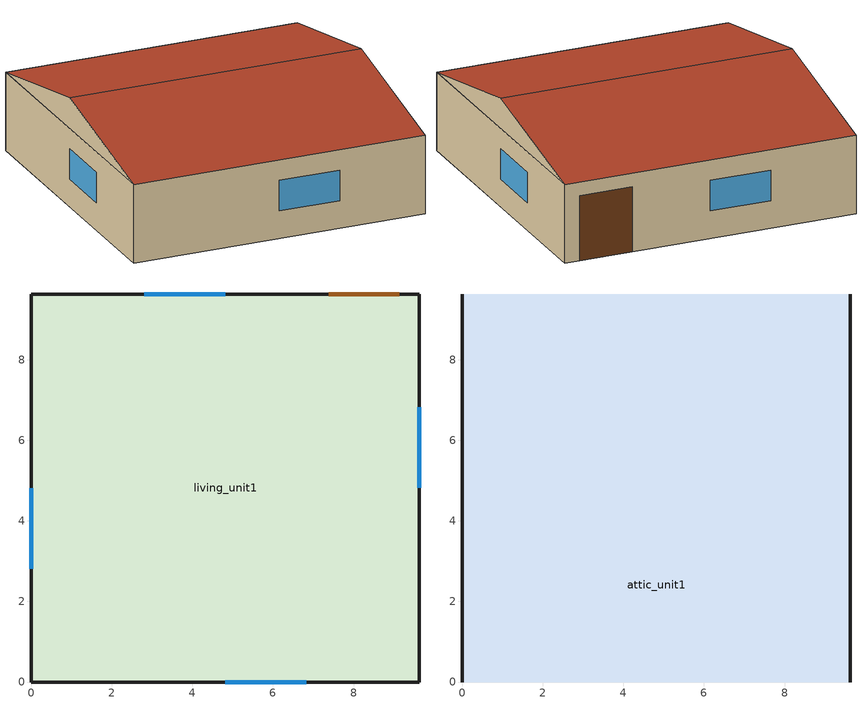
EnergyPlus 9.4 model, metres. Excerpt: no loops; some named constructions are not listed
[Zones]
living_unit1
 floor ground (Interior Floor): 0,0 0,9.63 9.63,9.63 9.63,0 z0.12
 wall outside (Exterior Wall): 0,0 9.63,0 9.63,9.63 0,9.63 0,0 z0.12:2.7
 window (Exterior Window): 4.82,0 6.82,0 / 4.81,9.63 2.81,9.63 / 9.63,4.82 9.63,6.82 / 0,4.81 0,2.81 z1.04:2.04
 door (Exterior Door): 9.13,9.63 7.39,9.63 z0.12:2.26
 ceiling to attic_unit1 (Interior Ceiling): 0,0 9.63,0 9.63,9.63 0,9.63 z2.7
attic_unit1
 wall outside (Gable_end): 9.63,0,2.7 9.63,9.63,2.7 9.63,4.82,3.7; 0,9.63,2.7 0,0,2.7 0,4.82,3.7
 roof outside (Exterior Roof): 0,0,2.7 9.63,0,2.7 9.63,4.82,3.7 0,4.82,3.7; 9.63,9.63,2.7 0,9.63,2.7 0,4.82,3.7 9.63,4.82,3.7
[Schedule:Day:List]
Week0Day6CooktopSch; Week4Day4CooktopSch: No, 15, 0, 0, 0, 0, 0, 0, 0, 0, 0, 0, 0, 0, 0, 0, 0, 0, 0, 0, 0, 0, 0, 0, 0, 0, 0, 0, 0, 0, 0, 0, 0, 0, 0, 0, 0, 0, 0, 0, 0, 0, 0, 0, 0, 0, 0, 0, 0, 0, 0, 0, 0, 0, 0, 0, 0, 0, 0, 0, 0, 0, 0, 0, 0, 0, 0, 0, 0, 0, 0, 1, 1, 0, 0, 0, 0, 0, 0, 0, 0, 0, 0, 0, 0, 0, 0, 0, 0, 0, 0, 0, 0, 0, 0, 0, 0, 0
Week1Day0CooktopSch: No, 15, 0, 0, 0, 0, 0, 0, 0, 0, 0, 0, 0, 0, 0, 0, 0, 0, 0, 0, 0, 0, 0, 0, 0, 0, 0, 0, 0, 0, 0, 0, 0, 0, 0, 0, 0, 0, 0, 0, 0, 0, 0, 0, 0, 0, 0, 0, 0, 0, 0, 1, 0, 0, 1, 0, 0, 0, 1, 0, 0, 0, 0, 0, 0, 0, 0, 0, 0, 0, 0, 0, 0, 0, 0, 1, 1, 0, 0, 0, 0, 0, 1, 1, 0, 0, 0, 0, 0, 0, 0, 0, 0, 0, 0, 0, 0, 0
Week1Day1CooktopSch: No, 15, 0, 0, 0, 0, 0, 0, 0, 0, 0, 0, 0, 0, 0, 0, 0, 0, 0, 0, 0, 0, 0, 0, 0, 0, 1, 0, 0, 1, 0, 0, 0, 0, 0, 0, 0, 0, 0, 0, 0, 0, 0, 0, 0, 0, 1, 0, 0, 0, 0, 0, 0, 0, 0, 0, 0, 0, 0, 0, 0, 0, 0, 0, 0, 1, 0, 0, 0, 0, 0, 0, 0, 0, 0, 0, 0, 0, 0, 0, 0, 0, 0, 1, 1, 0, 0, 0, 0, 0, 0, 0, 0, 0, 0, 0, 0, 0
Week1Day2CooktopSch: No, 15, 0, 0, 0, 0, 0, 0, 0, 0, 0, 0, 1, 1, 0, 0, 0, 0, 0, 0, 0, 0, 0, 1, 0, 0, 0, 0, 0, 0, 0, 0, 0, 0, 0, 0, 0, 0, 0, 0, 0, 0, 0, 0, 0, 0, 0, 0, 0, 0, 0, 0, 0, 0, 0, 0, 0, 0, 0, 0, 0, 0, 0, 0, 0, 0, 0, 1, 0, 0, 0, 0, 0, 0, 1, 1, 0, 0, 0, 0, 0, 1, 1, 0, 0, 0, 0, 0, 0, 0, 0, 0, 0, 0, 0, 0, 0, 0
Week1Day3CooktopSch: No, 15, 0, 0, 0, 0, 0, 0, 0, 0, 0, 0, 0, 0, 0, 0, 0, 0, 0, 0, 0, 0, 0, 0, 1, 0, 0, 0, 0, 0, 0, 0, 0, 0, 0, 0, 1, 0, 1, 0, 0, 0, 0, 0, 0, 0, 0, 0, 0, 0, 0, 0, 0, 0, 0, 0, 0, 0, 0, 0, 0, 0, 0, 0, 0, 0, 0, 1, 0, 0, 0, 0, 0, 0, 0, 0, 0, 0, 0, 0, 0, 0, 0, 0, 0, 0, 0, 0, 0, 0, 0, 0, 0, 0, 0, 0, 0, 0
Week1Day4CooktopSch: No, 15, 0, 0, 0, 0, 0, 0, 0, 0, 0, 0, 0, 0, 0, 0, 0, 0, 0, 0, 0, 0, 0, 0, 0, 1, 0, 0, 0, 0, 0, 0, 0, 0, 0, 0, 0, 0, 0, 0, 0, 0, 0, 0, 0, 0, 0, 0, 0, 0, 0, 1, 1, 0, 0, 0, 0, 0, 0, 0, 0, 0, 0, 0, 0, 0, 0, 0, 0, 0, 1, 1, 0, 0, 1, 1, 0, 0, 0, 0, 0, 0, 0, 0, 0, 0, 0, 0, 0, 0, 0, 0, 0, 0, 0, 0, 0, 0
Week1Day5CooktopSch: No, 15, 0, 0, 0, 0, 0, 0, 0, 0, 0, 0, 0, 0, 0, 0, 0, 0, 0, 0, 0, 0, 0, 0, 0, 0, 0, 0, 0, 0, 0, 0, 0, 0, 0, 0, 1, 0, 0, 0, 0, 0, 0, 0, 0, 0, 0, 0, 1, 0, 0, 0, 0, 0, 0, 0, 0, 0, 1, 0, 0, 0, 0, 0, 0, 0, 0, 0, 0, 0, 0, 0, 0, 0, 0, 0, 0, 0, 0, 0, 0, 0, 0, 0, 0, 0, 0, 0, 0, 0, 0, 0, 0, 0, 0, 0, 0, 0
Week1Day6CooktopSch: No, 15, 0, 0, 0, 0, 0, 0, 0, 0, 0, 0, 0, 0, 0, 0, 0, 0, 0, 0, 0, 0, 0, 0, 0, 0, 0, 0, 0, 1, 0, 0, 0, 0, 0, 0, 0, 0, 0, 0, 0, 0, 0, 0, 0, 0, 0, 0, 0, 0, 0, 0, 0, 0, 0, 0, 0, 0, 0, 0, 0, 0, 0, 0, 0, 0, 0, 0, 0, 0, 1, 1, 0, 0, 1, 1, 0, 0, 0, 0, 0, 0, 0, 0, 0, 0, 0, 0, 0, 0, 0, 0, 0, 0, 0, 0, 0, 0
Week2Day1CooktopSch: No, 15, 0, 0, 0, 0, 0, 0, 0, 0, 0, 0, 0, 0, 0, 0, 0, 0, 0, 0, 0, 0, 0, 0, 0, 0, 0, 0, 0, 0, 0, 0, 0, 0, 0, 0, 0, 0, 0, 0, 0, 0, 0, 1, 0, 0, 0, 0, 0, 0, 0, 0, 0, 0, 0, 0, 0, 0, 0, 0, 0, 0, 0, 0, 0, 0, 0, 0, 0, 0, 1, 1, 0, 0, 0, 0, 0, 0, 0, 0, 0, 0, 0, 0, 0, 0, 0, 0, 0, 0, 0, 0, 0, 0, 0, 0, 0, 0
Week2Day2CooktopSch; Week10Day5CooktopSch: No, 15, 0, 0, 0, 0, 0, 0, 0, 0, 0, 0, 0, 0, 0, 0, 0, 0, 0, 0, 0, 0, 0, 0, 0, 0, 0, 0, 0, 0, 0, 0, 0, 0, 0, 0, 0, 0, 0, 0, 0, 0, 0, 0, 0, 0, 0, 0, 0, 0, 1, 0, 0, 0, 0, 0, 0, 0, 0, 0, 0, 0, 0, 0, 0, 0, 0, 0, 0, 0, 0, 0, 0, 0, 0, 0, 0, 0, 0, 0, 0, 0, 0, 0, 0, 0, 0, 0, 0, 0, 0, 0, 0, 0, 0, 0, 0, 0
Week2Day3CooktopSch; Week3Day5CooktopSch; Week7Day0CooktopSch: No, 15, 0, 0, 0, 0, 0, 0, 0, 0, 0, 0, 0, 0, 0, 0, 0, 0, 0, 0, 0, 0, 0, 0, 0, 0, 1, 0, 0, 0, 0, 0, 0, 0, 0, 0, 0, 0, 0, 0, 0, 0, 0, 0, 0, 0, 0, 0, 0, 0, 0, 0, 0, 0, 0, 0, 0, 0, 0, 0, 0, 0, 0, 0, 0, 0, 0, 0, 0, 0, 0, 0, 0, 0, 0, 0, 0, 0, 0, 0, 0, 0, 0, 0, 0, 0, 0, 0, 0, 0, 0, 0, 0, 0, 0, 0, 0, 0
Week2Day4CooktopSch: No, 15, 0, 0, 0, 0, 0, 0, 0, 0, 0, 0, 0, 0, 0, 0, 0, 0, 0, 0, 0, 0, 0, 0, 0, 0, 0, 0, 0, 0, 0, 0, 0, 1, 0, 0, 0, 0, 0, 0, 0, 0, 0, 0, 0, 0, 0, 0, 0, 0, 0, 0, 0, 0, 0, 0, 0, 0, 0, 0, 0, 0, 0, 0, 0, 0, 0, 0, 0, 0, 0, 0, 0, 0, 0, 1, 1, 0, 0, 0, 0, 0, 0, 0, 0, 0, 0, 0, 0, 0, 0, 0, 0, 0, 0, 0, 0, 0
Week2Day5CooktopSch: No, 15, 0, 0, 0, 0, 0, 0, 0, 0, 0, 0, 0, 0, 0, 0, 0, 0, 0, 0, 1, 0, 0, 0, 0, 0, 0, 0, 0, 0, 0, 0, 0, 0, 0, 0, 0, 0, 0, 0, 0, 0, 0, 0, 0, 0, 0, 0, 0, 0, 0, 0, 0, 0, 0, 0, 0, 0, 0, 0, 0, 0, 0, 0, 0, 0, 0, 0, 0, 0, 0, 0, 0, 0, 0, 0, 0, 0, 0, 0, 0, 0, 0, 0, 0, 0, 0, 0, 0, 0, 0, 0, 0, 0, 0, 0, 0, 0
Week3Day1CooktopSch; Week18Day1CooktopSch: No, 15, 0, 0, 0, 0, 0, 0, 0, 0, 0, 0, 0, 0, 0, 0, 0, 0, 0, 0, 0, 0, 0, 0, 0, 0, 0, 0, 0, 0, 0, 0, 0, 0, 0, 0, 0, 0, 0, 0, 0, 0, 0, 0, 0, 0, 0, 0, 0, 0, 0, 0, 0, 0, 0, 0, 0, 0, 0, 0, 0, 0, 0, 0, 1, 0, 0, 0, 0, 0, 0, 0, 0, 0, 0, 0, 0, 0, 0, 0, 0, 0, 0, 0, 0, 0, 0, 0, 0, 0, 0, 0, 0, 0, 0, 0, 0, 0
Week3Day3CooktopSch: No, 15, 0, 0, 0, 0, 0, 0, 0, 0, 0, 0, 0, 0, 0, 0, 0, 0, 0, 0, 0, 0, 0, 0, 0, 0, 0, 0, 0, 0, 1, 0, 0, 0, 0, 0, 0, 0, 0, 0, 0, 0, 0, 0, 0, 0, 0, 0, 1, 0, 0, 0, 0, 0, 0, 0, 0, 0, 0, 0, 0, 0, 0, 0, 0, 0, 0, 0, 0, 0, 0, 0, 0, 0, 0, 0, 1, 1, 0, 0, 0, 0, 0, 0, 0, 0, 0, 0, 0, 0, 0, 0, 0, 0, 0, 0, 0, 0
Week3Day6CooktopSch; Week6Day1CooktopSch: No, 15, 0, 0, 0, 0, 0, 0, 0, 0, 0, 0, 0, 0, 0, 0, 0, 0, 0, 0, 0, 0, 0, 0, 0, 0, 0, 0, 0, 0, 0, 0, 0, 0, 0, 0, 0, 0, 0, 0, 0, 0, 0, 0, 0, 0, 0, 0, 0, 1, 0, 0, 0, 0, 0, 0, 0, 0, 0, 0, 0, 0, 0, 0, 0, 0, 0, 0, 0, 0, 0, 0, 0, 0, 0, 0, 0, 0, 0, 0, 0, 0, 0, 0, 0, 0, 0, 0, 0, 0, 0, 0, 0, 0, 0, 0, 0, 0
Week4Day0CooktopSch: No, 15, 0, 0, 0, 0, 0, 0, 0, 0, 0, 0, 0, 0, 0, 0, 0, 0, 0, 0, 0, 0, 0, 0, 0, 0, 0, 0, 0, 0, 0, 0, 0, 0, 0, 0, 0, 0, 0, 0, 0, 0, 0, 0, 0, 0, 0, 1, 0, 0, 0, 0, 0, 0, 0, 0, 0, 0, 0, 0, 0, 0, 0, 0, 0, 0, 0, 0, 0, 0, 0, 0, 0, 0, 0, 0, 0, 0, 0, 0, 0, 0, 1, 1, 0, 0, 0, 0, 0, 0, 0, 0, 0, 0, 0, 0, 0, 0
Week4Day2CooktopSch; Week20Day5CooktopSch; Week26Day1CooktopSch: No, 15, 0, 0, 0, 0, 0, 0, 0, 0, 0, 0, 0, 0, 0, 0, 0, 0, 0, 0, 0, 0, 0, 0, 0, 0, 0, 0, 0, 0, 0, 0, 0, 0, 0, 0, 0, 0, 0, 0, 0, 0, 0, 0, 0, 0, 0, 0, 0, 0, 0, 0, 0, 0, 0, 0, 0, 0, 0, 0, 0, 0, 0, 0, 0, 0, 0, 1, 0, 0, 0, 0, 0, 0, 0, 0, 0, 0, 0, 0, 0, 0, 0, 0, 0, 0, 0, 0, 0, 0, 0, 0, 0, 0, 0, 0, 0, 0
Week4Day3CooktopSch: No, 15, 0, 0, 0, 0, 0, 0, 0, 0, 0, 0, 0, 0, 0, 0, 0, 0, 0, 0, 0, 0, 0, 0, 0, 0, 0, 0, 0, 0, 0, 0, 0, 0, 0, 0, 0, 0, 0, 0, 0, 0, 0, 0, 0, 0, 0, 0, 0, 0, 1, 0, 0, 0, 0, 0, 0, 0, 0, 0, 0, 0, 0, 0, 0, 0, 0, 0, 0, 0, 1, 1, 0, 0, 0, 0, 0, 0, 0, 0, 0, 0, 0, 0, 0, 0, 0, 0, 0, 0, 0, 0, 0, 0, 0, 0, 0, 0
Week4Day5CooktopSch: No, 15, 0, 0, 0, 0, 0, 0, 0, 0, 0, 0, 0, 0, 0, 0, 0, 0, 0, 0, 0, 0, 0, 0, 0, 0, 0, 0, 0, 0, 0, 0, 1, 0, 0, 0, 1, 0, 0, 0, 0, 0, 0, 1, 0, 0, 0, 0, 0, 0, 0, 0, 0, 0, 0, 0, 0, 0, 0, 0, 0, 0, 0, 0, 0, 0, 0, 0, 0, 0, 1, 1, 0, 0, 0, 0, 0, 0, 0, 0, 0, 0, 0, 0, 0, 0, 0, 0, 0, 0, 0, 0, 0, 0, 0, 0, 0, 0
Week4Day6CooktopSch: No, 15, 0, 0, 0, 0, 0, 0, 0, 0, 0, 0, 0, 0, 0, 0, 0, 0, 0, 0, 0, 0, 0, 0, 0, 0, 0, 0, 0, 0, 0, 0, 0, 0, 0, 0, 0, 0, 0, 0, 0, 0, 0, 0, 0, 0, 0, 0, 0, 0, 0, 0, 0, 0, 0, 0, 0, 0, 1, 0, 0, 0, 0, 0, 0, 0, 0, 0, 1, 0, 0, 0, 0, 1, 1, 0, 0, 0, 0, 0, 1, 1, 0, 0, 0, 0, 0, 0, 0, 0, 0, 0, 0, 0, 0, 0, 0, 0
Week5Day1CooktopSch: No, 15, 0, 0, 0, 0, 0, 0, 0, 0, 0, 0, 0, 0, 0, 0, 0, 0, 0, 0, 0, 0, 0, 0, 0, 0, 0, 0, 0, 0, 0, 0, 0, 0, 0, 0, 0, 0, 0, 0, 0, 0, 0, 0, 0, 0, 0, 0, 1, 0, 0, 0, 0, 0, 0, 0, 0, 0, 0, 0, 0, 0, 0, 0, 0, 0, 0, 0, 0, 0, 0, 0, 0, 0, 0, 0, 0, 0, 0, 0, 0, 0, 0, 0, 0, 0, 0, 0, 0, 0, 0, 0, 0, 0, 0, 0, 0, 0
Week5Day3CooktopSch: No, 15, 0, 0, 0, 0, 0, 0, 0, 0, 0, 0, 0, 0, 0, 0, 0, 0, 0, 0, 0, 0, 0, 0, 0, 0, 0, 0, 0, 0, 0, 0, 0, 0, 0, 1, 0, 0, 0, 0, 0, 0, 0, 0, 0, 0, 0, 0, 0, 0, 0, 0, 0, 0, 1, 0, 0, 0, 0, 0, 0, 0, 0, 0, 0, 0, 0, 0, 0, 0, 0, 0, 0, 0, 0, 0, 0, 0, 0, 0, 0, 0, 0, 0, 0, 0, 0, 0, 0, 0, 0, 0, 0, 0, 0, 0, 0, 0
Week5Day4CooktopSch; Week9Day5CooktopSch: No, 15, 0, 0, 0, 0, 0, 0, 0, 0, 0, 0, 0, 0, 0, 0, 0, 0, 0, 0, 0, 0, 0, 0, 0, 0, 0, 0, 0, 0, 0, 0, 0, 0, 0, 0, 0, 0, 0, 0, 0, 0, 0, 0, 0, 0, 0, 0, 0, 0, 0, 0, 0, 0, 0, 0, 0, 0, 0, 0, 0, 0, 0, 0, 0, 0, 0, 0, 0, 0, 0, 0, 0, 0, 1, 1, 0, 0, 0, 0, 0, 0, 0, 0, 0, 0, 0, 0, 0, 0, 0, 0, 0, 0, 0, 0, 0, 0
Week5Day5CooktopSch: No, 15, 0, 0, 0, 0, 0, 0, 0, 0, 0, 0, 0, 0, 0, 0, 0, 0, 0, 0, 0, 0, 0, 0, 0, 1, 0, 0, 0, 0, 0, 0, 0, 0, 0, 0, 0, 0, 1, 0, 0, 0, 0, 0, 0, 0, 0, 0, 0, 0, 0, 0, 0, 0, 0, 0, 0, 0, 0, 0, 0, 0, 1, 0, 0, 0, 0, 0, 0, 0, 0, 0, 0, 0, 0, 0, 0, 0, 0, 0, 0, 0, 0, 0, 0, 0, 0, 0, 0, 0, 0, 0, 0, 0, 0, 0, 0, 0
Week7Day1CooktopSch: No, 15, 0, 0, 0, 0, 0, 0, 0, 0, 0, 0, 0, 0, 0, 0, 0, 0, 0, 0, 0, 0, 0, 0, 0, 0, 0, 0, 0, 0, 0, 0, 0, 0, 0, 0, 0, 1, 0, 0, 0, 0, 0, 0, 0, 0, 0, 0, 0, 0, 0, 0, 0, 0, 0, 0, 0, 0, 0, 0, 0, 0, 0, 0, 0, 0, 0, 0, 0, 0, 0, 0, 0, 0, 0, 0, 0, 0, 0, 0, 0, 0, 0, 0, 0, 0, 0, 0, 0, 0, 0, 0, 0, 1, 1, 0, 0, 0
Week7Day2CooktopSch: No, 15, 0, 0, 0, 0, 0, 0, 0, 0, 0, 0, 0, 0, 0, 0, 0, 0, 0, 0, 0, 0, 0, 0, 0, 0, 0, 0, 0, 0, 0, 0, 0, 0, 0, 0, 0, 0, 0, 0, 0, 0, 0, 0, 0, 0, 0, 0, 0, 0, 0, 0, 0, 0, 0, 0, 0, 0, 0, 0, 0, 0, 0, 0, 0, 0, 0, 0, 0, 0, 0, 1, 1, 0, 1, 1, 0, 0, 0, 0, 0, 0, 0, 0, 0, 0, 0, 0, 0, 0, 0, 0, 0, 0, 0, 0, 0, 0
Week7Day4CooktopSch: No, 15, 0, 0, 0, 0, 0, 0, 0, 0, 0, 0, 0, 0, 0, 0, 0, 0, 0, 0, 0, 0, 1, 0, 0, 0, 0, 0, 0, 0, 0, 0, 0, 0, 0, 0, 0, 0, 0, 0, 0, 1, 0, 0, 0, 0, 0, 0, 0, 0, 0, 0, 0, 0, 0, 0, 0, 0, 0, 0, 0, 0, 0, 0, 0, 0, 0, 0, 0, 0, 0, 0, 0, 0, 0, 0, 0, 0, 0, 0, 0, 0, 0, 0, 0, 0, 0, 0, 0, 0, 0, 0, 0, 0, 0, 0, 0, 0
Week8Day0CooktopSch: No, 15, 0, 0, 0, 0, 0, 0, 0, 0, 0, 0, 0, 0, 0, 0, 0, 0, 0, 0, 0, 0, 0, 0, 0, 0, 0, 0, 0, 0, 0, 0, 0, 0, 0, 0, 0, 0, 0, 0, 0, 0, 0, 0, 0, 0, 0, 0, 0, 0, 0, 0, 0, 0, 0, 0, 1, 0, 0, 0, 0, 0, 0, 0, 0, 0, 0, 1, 0, 0, 0, 0, 0, 0, 0, 0, 0, 0, 0, 0, 0, 0, 0, 0, 0, 0, 0, 0, 0, 0, 0, 0, 0, 0, 0, 0, 0, 0
Week8Day1CooktopSch: No, 15, 0, 0, 0, 0, 0, 0, 0, 0, 0, 0, 0, 0, 0, 0, 0, 0, 0, 0, 0, 0, 0, 0, 0, 0, 1, 0, 0, 0, 0, 0, 1, 0, 0, 0, 0, 0, 0, 0, 0, 0, 0, 0, 0, 0, 0, 0, 0, 0, 0, 0, 0, 0, 0, 0, 0, 0, 0, 0, 0, 0, 0, 0, 0, 0, 0, 0, 0, 0, 0, 0, 1, 1, 0, 0, 0, 0, 0, 0, 0, 0, 0, 0, 0, 0, 0, 0, 0, 0, 0, 0, 0, 0, 0, 0, 0, 0
Week8Day2CooktopSch: No, 15, 0, 0, 0, 0, 0, 0, 0, 0, 0, 0, 0, 0, 0, 0, 0, 0, 0, 0, 0, 0, 0, 0, 0, 0, 0, 0, 0, 0, 0, 0, 0, 0, 0, 0, 0, 0, 1, 0, 0, 0, 0, 0, 0, 0, 0, 0, 0, 0, 0, 0, 0, 0, 0, 0, 0, 0, 0, 0, 0, 0, 0, 0, 0, 0, 0, 0, 0, 0, 0, 0, 1, 1, 0, 0, 0, 0, 0, 0, 0, 0, 0, 0, 0, 0, 0, 0, 0, 0, 0, 0, 0, 0, 0, 0, 0, 0
Week8Day5CooktopSch: No, 15, 0, 0, 0, 0, 0, 0, 0, 0, 0, 0, 0, 0, 0, 0, 0, 0, 1, 0, 0, 0, 0, 0, 0, 0, 0, 0, 0, 0, 0, 0, 0, 0, 0, 0, 0, 0, 1, 0, 0, 0, 0, 0, 0, 0, 0, 0, 0, 0, 0, 0, 0, 0, 0, 0, 0, 0, 0, 0, 0, 0, 0, 0, 0, 0, 0, 0, 0, 0, 0, 0, 0, 0, 0, 0, 0, 0, 0, 0, 0, 0, 0, 0, 0, 0, 0, 0, 0, 0, 0, 0, 0, 0, 0, 0, 0, 0
Week9Day1CooktopSch: No, 15, 0, 0, 0, 0, 0, 0, 0, 0, 0, 0, 0, 0, 0, 0, 0, 0, 0, 0, 0, 0, 0, 0, 0, 0, 0, 0, 0, 0, 0, 0, 0, 0, 0, 0, 0, 0, 0, 0, 1, 0, 0, 0, 0, 0, 0, 0, 0, 0, 0, 0, 0, 0, 0, 0, 0, 0, 0, 0, 0, 0, 0, 0, 0, 0, 0, 0, 0, 0, 0, 0, 0, 0, 0, 0, 0, 0, 0, 0, 0, 0, 0, 0, 0, 0, 0, 0, 0, 0, 0, 0, 0, 0, 0, 0, 0, 0
Week9Day2CooktopSch: No, 15, 0, 0, 0, 0, 0, 0, 0, 0, 0, 0, 0, 0, 0, 0, 0, 0, 0, 0, 0, 0, 0, 0, 0, 0, 1, 0, 0, 0, 0, 0, 0, 0, 0, 0, 0, 0, 0, 0, 0, 1, 0, 0, 0, 0, 0, 0, 0, 0, 0, 0, 0, 0, 0, 0, 0, 0, 0, 0, 0, 0, 0, 0, 0, 0, 0, 0, 0, 0, 0, 0, 0, 0, 0, 0, 0, 0, 0, 0, 0, 0, 0, 0, 0, 0, 0, 0, 0, 0, 0, 0, 0, 0, 0, 0, 0, 0
Week9Day3CooktopSch; Week20Day3CooktopSch: No, 15, 0, 0, 0, 0, 0, 0, 0, 0, 0, 0, 0, 0, 0, 0, 0, 0, 0, 0, 0, 0, 0, 0, 1, 0, 0, 0, 0, 0, 0, 0, 0, 0, 0, 0, 0, 0, 0, 0, 0, 0, 0, 0, 0, 0, 0, 0, 0, 0, 0, 0, 0, 0, 0, 0, 0, 0, 0, 0, 0, 0, 0, 0, 0, 0, 0, 0, 0, 0, 0, 0, 0, 0, 0, 0, 0, 0, 0, 0, 0, 0, 0, 0, 0, 0, 0, 0, 0, 0, 0, 0, 0, 0, 0, 0, 0, 0
Week10Day0CooktopSch: No, 15, 0, 0, 0, 0, 0, 0, 0, 0, 0, 0, 0, 0, 0, 0, 0, 0, 0, 0, 0, 0, 0, 0, 0, 0, 0, 0, 0, 0, 0, 0, 0, 0, 0, 0, 0, 0, 0, 0, 0, 0, 0, 0, 0, 0, 0, 0, 0, 0, 0, 0, 0, 0, 0, 0, 0, 0, 0, 0, 0, 0, 0, 0, 0, 0, 0, 0, 1, 0, 0, 0, 0, 0, 0, 0, 0, 0, 0, 0, 0, 0, 0, 0, 0, 0, 0, 0, 0, 0, 0, 0, 0, 0, 0, 0, 0, 0
Week10Day2CooktopSch: No, 15, 0, 0, 0, 0, 0, 0, 0, 0, 0, 0, 0, 0, 0, 0, 0, 0, 0, 0, 0, 0, 0, 0, 0, 0, 0, 0, 0, 0, 0, 0, 0, 0, 0, 0, 0, 0, 0, 0, 0, 0, 0, 0, 0, 0, 0, 0, 0, 0, 0, 0, 0, 0, 0, 0, 0, 0, 0, 0, 0, 0, 0, 0, 0, 0, 0, 0, 0, 0, 0, 0, 0, 0, 0, 0, 0, 0, 0, 0, 0, 1, 1, 0, 0, 0, 0, 0, 0, 0, 0, 0, 0, 0, 0, 0, 0, 0
Week10Day3CooktopSch: No, 15, 0, 0, 0, 0, 0, 0, 0, 0, 0, 0, 0, 0, 0, 0, 0, 0, 0, 0, 0, 0, 0, 0, 0, 0, 0, 0, 0, 0, 0, 0, 0, 0, 0, 0, 0, 0, 1, 0, 0, 0, 0, 0, 0, 0, 0, 0, 0, 0, 0, 0, 0, 1, 0, 0, 0, 0, 0, 0, 0, 0, 0, 0, 0, 0, 0, 0, 0, 0, 0, 0, 0, 0, 0, 0, 0, 0, 0, 0, 0, 0, 0, 0, 0, 0, 0, 0, 0, 0, 0, 0, 0, 0, 0, 0, 0, 0
Week10Day6CooktopSch: No, 15, 0, 0, 0, 0, 0, 0, 0, 0, 0, 0, 0, 0, 0, 0, 0, 0, 0, 0, 0, 0, 0, 0, 0, 0, 0, 0, 0, 1, 0, 0, 0, 0, 0, 0, 0, 0, 0, 0, 0, 0, 0, 0, 0, 0, 0, 0, 0, 0, 0, 0, 0, 0, 0, 0, 0, 0, 0, 0, 0, 0, 0, 0, 0, 0, 0, 0, 0, 0, 0, 0, 0, 0, 1, 1, 0, 0, 0, 0, 0, 0, 0, 0, 0, 0, 0, 0, 0, 0, 0, 0, 0, 0, 0, 0, 0, 0
Week12Day0CooktopSch: No, 15, 0, 0, 0, 0, 0, 0, 0, 0, 0, 0, 0, 0, 0, 0, 0, 0, 0, 0, 0, 0, 0, 0, 0, 0, 0, 0, 0, 0, 0, 0, 0, 0, 0, 0, 0, 0, 0, 0, 0, 0, 0, 0, 0, 0, 0, 0, 0, 0, 0, 0, 0, 0, 0, 0, 0, 0, 0, 0, 0, 0, 0, 0, 0, 0, 1, 0, 0, 0, 0, 0, 0, 1, 1, 0, 0, 0, 0, 0, 0, 0, 0, 0, 0, 0, 0, 0, 0, 0, 0, 0, 0, 0, 0, 0, 0, 0
Week12Day1CooktopSch; Week16Day5CooktopSch; Week18Day4CooktopSch; Week24Day4CooktopSch: No, 15, 0, 0, 0, 0, 0, 0, 0, 0, 0, 0, 0, 0, 0, 0, 0, 0, 0, 0, 0, 0, 0, 0, 0, 0, 0, 0, 0, 0, 1, 0, 0, 0, 0, 0, 0, 0, 0, 0, 0, 0, 0, 0, 0, 0, 0, 0, 0, 0, 0, 0, 0, 0, 0, 0, 0, 0, 0, 0, 0, 0, 0, 0, 0, 0, 0, 0, 0, 0, 0, 0, 0, 0, 0, 0, 0, 0, 0, 0, 0, 0, 0, 0, 0, 0, 0, 0, 0, 0, 0, 0, 0, 0, 0, 0, 0, 0
Week12Day3CooktopSch: No, 15, 0, 0, 0, 0, 0, 0, 0, 0, 0, 0, 0, 0, 0, 0, 0, 0, 0, 0, 1, 0, 0, 0, 0, 0, 0, 0, 0, 0, 0, 0, 0, 0, 0, 0, 0, 0, 0, 0, 0, 0, 0, 0, 0, 0, 0, 0, 0, 0, 0, 0, 0, 0, 0, 0, 0, 0, 0, 0, 0, 0, 0, 0, 0, 0, 0, 0, 0, 0, 0, 0, 0, 0, 1, 1, 0, 0, 0, 0, 0, 0, 0, 0, 0, 0, 0, 0, 0, 0, 0, 0, 0, 0, 0, 0, 0, 0
Week12Day4CooktopSch: No, 15, 0, 0, 0, 0, 0, 0, 0, 0, 0, 0, 0, 0, 0, 0, 0, 0, 0, 0, 0, 0, 0, 0, 0, 0, 1, 0, 0, 0, 0, 1, 0, 0, 0, 0, 0, 0, 1, 0, 0, 0, 0, 0, 0, 0, 0, 0, 0, 0, 0, 0, 0, 0, 0, 0, 0, 0, 0, 0, 0, 0, 0, 0, 0, 0, 0, 0, 0, 0, 0, 0, 0, 0, 0, 0, 0, 0, 0, 0, 0, 0, 0, 1, 1, 0, 0, 0, 0, 0, 0, 0, 0, 0, 0, 0, 0, 0
Week12Day5CooktopSch; Week19Day3CooktopSch: No, 15, 0, 0, 0, 0, 0, 0, 0, 0, 0, 0, 0, 0, 0, 0, 0, 0, 0, 0, 0, 0, 0, 0, 0, 0, 0, 0, 0, 0, 0, 0, 0, 0, 0, 0, 0, 0, 0, 0, 0, 0, 0, 0, 0, 0, 0, 0, 0, 0, 0, 0, 0, 0, 0, 0, 0, 0, 0, 0, 0, 0, 0, 0, 0, 0, 0, 0, 0, 0, 0, 0, 0, 0, 0, 0, 1, 1, 0, 0, 0, 0, 0, 0, 0, 0, 0, 0, 0, 0, 0, 0, 0, 0, 0, 0, 0, 0
Week12Day6CooktopSch: No, 15, 0, 0, 0, 0, 0, 0, 0, 0, 0, 0, 0, 0, 0, 0, 0, 0, 0, 0, 0, 0, 0, 0, 0, 0, 0, 0, 0, 1, 0, 0, 0, 0, 0, 0, 0, 0, 0, 0, 0, 0, 0, 0, 0, 0, 0, 0, 0, 0, 0, 0, 0, 0, 0, 1, 0, 0, 0, 0, 0, 0, 0, 0, 0, 0, 0, 0, 0, 0, 0, 0, 0, 0, 0, 0, 0, 0, 0, 0, 0, 0, 0, 0, 0, 0, 0, 0, 0, 0, 0, 0, 0, 0, 0, 0, 0, 0
Week13Day0CooktopSch: No, 15, 0, 0, 0, 0, 0, 0, 0, 0, 0, 0, 0, 0, 0, 0, 0, 0, 0, 0, 0, 0, 0, 0, 0, 0, 0, 0, 0, 0, 0, 0, 0, 0, 1, 0, 0, 0, 0, 0, 0, 0, 0, 0, 0, 0, 0, 0, 0, 0, 0, 0, 0, 0, 1, 0, 0, 0, 0, 0, 0, 0, 0, 0, 0, 0, 0, 0, 0, 0, 0, 0, 0, 0, 0, 0, 0, 0, 0, 0, 0, 0, 1, 1, 0, 0, 0, 0, 0, 0, 0, 0, 0, 0, 0, 0, 0, 0
Week13Day1CooktopSch: No, 15, 0, 0, 0, 0, 0, 0, 0, 0, 0, 0, 0, 0, 0, 0, 0, 0, 0, 0, 0, 0, 0, 0, 0, 0, 0, 0, 0, 0, 0, 1, 0, 0, 0, 0, 0, 0, 0, 0, 0, 0, 0, 0, 0, 0, 0, 0, 0, 0, 0, 0, 0, 0, 1, 0, 0, 0, 0, 0, 0, 0, 0, 0, 0, 0, 0, 0, 0, 0, 0, 0, 0, 0, 0, 0, 0, 0, 0, 0, 0, 0, 0, 0, 0, 0, 0, 0, 0, 0, 0, 0, 0, 0, 0, 0, 0, 0
Week13Day2CooktopSch: No, 15, 0, 0, 0, 0, 0, 0, 0, 0, 0, 0, 0, 0, 0, 0, 0, 0, 0, 0, 0, 0, 1, 0, 0, 0, 0, 0, 0, 0, 0, 0, 1, 0, 0, 0, 0, 0, 0, 0, 0, 0, 0, 0, 0, 0, 0, 0, 0, 0, 0, 0, 0, 0, 0, 0, 0, 0, 0, 0, 0, 0, 1, 0, 0, 1, 0, 0, 0, 0, 0, 0, 0, 0, 0, 0, 0, 0, 0, 0, 0, 0, 0, 0, 0, 0, 0, 0, 0, 0, 0, 0, 0, 0, 0, 0, 0, 0
Week13Day3CooktopSch: No, 15, 0, 0, 0, 0, 0, 0, 0, 0, 0, 0, 0, 0, 0, 0, 0, 0, 0, 0, 0, 0, 0, 0, 0, 0, 0, 0, 0, 0, 0, 0, 0, 0, 1, 0, 0, 0, 0, 0, 0, 0, 1, 0, 0, 0, 0, 1, 0, 0, 0, 0, 0, 0, 0, 0, 1, 0, 0, 0, 0, 0, 0, 0, 0, 0, 0, 0, 0, 0, 0, 0, 0, 0, 1, 1, 0, 0, 0, 0, 0, 0, 0, 0, 0, 0, 0, 0, 0, 0, 0, 0, 0, 0, 0, 0, 0, 0
Week13Day4CooktopSch: No, 15, 0, 0, 0, 0, 0, 0, 0, 0, 0, 0, 0, 0, 0, 0, 0, 0, 0, 0, 0, 0, 0, 0, 0, 0, 0, 0, 0, 0, 0, 0, 0, 0, 0, 0, 0, 0, 0, 0, 0, 0, 0, 0, 0, 0, 1, 0, 0, 0, 0, 0, 0, 0, 0, 0, 0, 0, 0, 0, 0, 0, 0, 0, 0, 0, 0, 0, 0, 0, 0, 0, 0, 0, 0, 0, 0, 0, 0, 0, 0, 0, 0, 0, 0, 0, 0, 0, 0, 0, 0, 0, 0, 0, 0, 0, 0, 0
Week13Day5CooktopSch: No, 15, 0, 0, 0, 0, 0, 0, 0, 0, 0, 0, 0, 0, 0, 0, 0, 0, 0, 0, 0, 0, 0, 0, 0, 0, 0, 0, 0, 0, 0, 0, 0, 0, 0, 1, 0, 0, 0, 0, 0, 0, 0, 0, 0, 0, 0, 0, 0, 0, 0, 0, 0, 0, 0, 1, 0, 0, 0, 0, 0, 0, 0, 0, 0, 0, 1, 0, 1, 0, 1, 1, 0, 0, 0, 0, 0, 0, 1, 1, 0, 0, 1, 1, 0, 0, 0, 0, 0, 0, 0, 0, 0, 0, 0, 0, 0, 0
Week13Day6CooktopSch: No, 15, 0, 0, 0, 0, 0, 0, 0, 0, 0, 0, 0, 0, 0, 0, 0, 0, 0, 0, 0, 0, 0, 0, 1, 0, 0, 0, 0, 0, 1, 0, 0, 0, 0, 0, 0, 0, 0, 0, 0, 0, 0, 0, 0, 0, 0, 0, 0, 0, 0, 1, 0, 0, 0, 0, 0, 0, 0, 0, 0, 0, 0, 0, 0, 0, 0, 0, 0, 0, 0, 0, 0, 0, 0, 0, 0, 0, 0, 0, 0, 0, 0, 0, 0, 0, 0, 0, 0, 0, 0, 0, 0, 0, 0, 0, 0, 0
Week14Day0CooktopSch: No, 15, 0, 0, 0, 0, 0, 0, 0, 0, 0, 0, 0, 0, 0, 0, 0, 0, 0, 0, 0, 0, 1, 0, 0, 0, 0, 0, 0, 0, 0, 0, 0, 0, 0, 0, 0, 0, 0, 0, 0, 0, 0, 0, 0, 0, 0, 0, 0, 0, 0, 0, 0, 0, 0, 0, 0, 0, 0, 0, 0, 0, 0, 0, 0, 0, 0, 0, 0, 0, 0, 0, 0, 0, 0, 0, 0, 0, 0, 0, 0, 0, 0, 0, 0, 0, 0, 0, 0, 0, 0, 0, 0, 0, 0, 0, 0, 0
Week14Day2CooktopSch: No, 15, 0, 0, 0, 0, 0, 0, 0, 0, 0, 0, 0, 0, 0, 0, 0, 0, 0, 0, 0, 0, 0, 0, 0, 0, 0, 0, 0, 0, 0, 0, 0, 0, 0, 0, 0, 0, 0, 0, 0, 0, 0, 0, 0, 0, 0, 0, 0, 0, 0, 0, 0, 0, 0, 0, 1, 0, 0, 0, 0, 0, 0, 0, 0, 0, 0, 0, 0, 0, 0, 0, 0, 0, 0, 0, 0, 0, 0, 0, 0, 0, 0, 0, 0, 0, 0, 0, 0, 0, 0, 0, 0, 0, 0, 0, 0, 0
Week14Day6CooktopSch; Week25Day2CooktopSch: No, 15, 0, 0, 0, 0, 0, 0, 0, 0, 0, 0, 0, 0, 0, 0, 0, 0, 0, 0, 0, 0, 0, 0, 0, 0, 0, 0, 0, 0, 0, 0, 0, 0, 0, 0, 0, 0, 0, 0, 0, 0, 0, 0, 0, 0, 0, 0, 0, 0, 0, 0, 0, 0, 0, 0, 0, 0, 0, 0, 0, 0, 0, 0, 0, 0, 0, 0, 0, 0, 1, 1, 0, 0, 0, 0, 0, 0, 0, 0, 0, 0, 0, 0, 0, 0, 0, 0, 0, 0, 0, 0, 0, 0, 0, 0, 0, 0
Week15Day0CooktopSch; Week19Day2CooktopSch: No, 15, 0, 0, 0, 0, 0, 0, 0, 0, 0, 0, 0, 0, 0, 0, 0, 0, 0, 0, 0, 0, 0, 0, 0, 0, 0, 0, 0, 0, 0, 0, 0, 0, 0, 0, 0, 0, 0, 0, 0, 0, 0, 0, 0, 0, 0, 0, 0, 0, 0, 0, 0, 0, 0, 0, 0, 0, 0, 0, 0, 1, 0, 0, 0, 0, 0, 0, 0, 0, 0, 0, 0, 0, 0, 0, 0, 0, 0, 0, 0, 0, 0, 0, 0, 0, 0, 0, 0, 0, 0, 0, 0, 0, 0, 0, 0, 0
Week15Day1CooktopSch: No, 15, 0, 0, 0, 0, 0, 0, 0, 0, 0, 0, 0, 0, 0, 0, 0, 0, 0, 0, 0, 0, 0, 0, 0, 0, 0, 0, 0, 0, 0, 0, 0, 0, 0, 0, 0, 0, 0, 0, 0, 0, 0, 0, 0, 0, 0, 0, 0, 0, 0, 0, 0, 0, 0, 0, 0, 0, 0, 0, 0, 0, 1, 0, 0, 0, 0, 0, 0, 0, 0, 0, 1, 1, 1, 1, 0, 0, 0, 0, 0, 0, 0, 0, 0, 0, 0, 0, 0, 0, 0, 0, 0, 0, 0, 0, 0, 0
Week15Day2CooktopSch: No, 15, 0, 0, 0, 0, 0, 0, 0, 0, 0, 0, 0, 0, 0, 0, 0, 0, 0, 0, 0, 0, 0, 0, 0, 0, 0, 0, 0, 0, 0, 0, 0, 0, 0, 0, 0, 0, 0, 1, 0, 0, 0, 0, 0, 0, 0, 0, 0, 0, 0, 0, 0, 0, 0, 0, 0, 0, 0, 0, 0, 0, 0, 0, 0, 0, 0, 0, 0, 0, 0, 0, 0, 0, 0, 0, 0, 0, 0, 0, 0, 0, 0, 0, 0, 0, 0, 0, 0, 0, 0, 0, 0, 0, 0, 0, 0, 0
Week15Day3CooktopSch: No, 15, 0, 0, 0, 0, 0, 0, 0, 0, 0, 0, 0, 0, 0, 0, 0, 0, 0, 0, 0, 0, 0, 0, 0, 0, 0, 0, 0, 0, 0, 0, 0, 0, 0, 0, 0, 0, 0, 0, 0, 1, 0, 0, 0, 0, 0, 0, 0, 0, 0, 0, 0, 0, 0, 0, 0, 0, 0, 0, 0, 0, 0, 0, 0, 0, 0, 0, 0, 0, 0, 0, 0, 0, 1, 1, 0, 0, 1, 1, 0, 0, 0, 0, 0, 0, 0, 0, 0, 0, 0, 0, 0, 0, 0, 0, 0, 0
Week15Day5CooktopSch: No, 15, 0, 0, 0, 0, 0, 0, 0, 0, 0, 0, 0, 0, 0, 0, 0, 0, 0, 0, 0, 0, 0, 0, 0, 0, 0, 0, 0, 0, 0, 0, 0, 0, 1, 0, 0, 0, 0, 0, 0, 0, 0, 0, 0, 0, 0, 0, 0, 0, 0, 0, 0, 0, 0, 0, 0, 0, 0, 0, 0, 1, 0, 0, 0, 0, 0, 0, 0, 0, 0, 0, 0, 0, 0, 0, 0, 0, 0, 0, 0, 0, 0, 0, 0, 0, 0, 0, 0, 0, 0, 0, 0, 0, 0, 0, 0, 0
Week15Day6CooktopSch: No, 15, 0, 0, 0, 0, 0, 0, 0, 0, 0, 0, 0, 0, 0, 0, 0, 0, 0, 0, 0, 0, 0, 0, 0, 0, 1, 0, 0, 0, 0, 0, 0, 0, 0, 0, 0, 0, 0, 1, 0, 0, 0, 0, 0, 0, 0, 0, 0, 0, 0, 0, 0, 0, 0, 0, 0, 0, 0, 0, 0, 0, 0, 0, 0, 0, 0, 0, 0, 0, 0, 0, 0, 0, 0, 0, 0, 0, 0, 0, 0, 0, 0, 0, 0, 0, 0, 0, 0, 0, 0, 0, 0, 0, 0, 0, 0, 0
Week16Day1CooktopSch: No, 15, 0, 0, 0, 0, 0, 0, 0, 0, 0, 0, 0, 0, 0, 0, 0, 0, 1, 0, 0, 0, 0, 0, 0, 0, 0, 0, 0, 0, 0, 0, 0, 0, 1, 0, 0, 0, 0, 0, 0, 0, 0, 0, 0, 0, 1, 0, 0, 0, 0, 0, 0, 0, 0, 0, 0, 0, 0, 0, 0, 0, 0, 0, 0, 0, 0, 0, 0, 0, 0, 0, 1, 1, 0, 0, 0, 0, 0, 0, 0, 0, 0, 0, 0, 0, 0, 0, 0, 0, 0, 0, 0, 0, 0, 0, 0, 0
Week16Day2CooktopSch: No, 15, 0, 0, 0, 0, 0, 0, 0, 0, 0, 0, 0, 0, 0, 0, 0, 0, 0, 0, 0, 0, 0, 0, 0, 0, 0, 0, 0, 0, 0, 0, 0, 0, 0, 0, 0, 0, 1, 0, 0, 0, 0, 0, 0, 0, 0, 0, 0, 0, 0, 0, 0, 0, 0, 0, 0, 0, 0, 0, 0, 0, 0, 0, 0, 0, 1, 0, 0, 0, 0, 0, 0, 0, 0, 0, 0, 0, 0, 0, 0, 0, 0, 0, 0, 0, 0, 0, 0, 0, 0, 0, 0, 0, 0, 0, 0, 0
Week16Day3CooktopSch: No, 15, 0, 0, 0, 0, 0, 0, 0, 0, 0, 0, 0, 0, 0, 0, 0, 0, 0, 0, 0, 0, 0, 0, 0, 0, 0, 1, 0, 0, 0, 0, 0, 0, 0, 0, 0, 0, 0, 0, 0, 0, 1, 0, 0, 0, 0, 0, 0, 0, 0, 0, 0, 0, 0, 0, 0, 0, 0, 0, 0, 0, 0, 0, 0, 0, 0, 0, 0, 0, 0, 0, 0, 0, 0, 0, 0, 0, 0, 0, 0, 0, 0, 0, 0, 0, 0, 0, 0, 0, 0, 0, 0, 0, 0, 0, 0, 0
Week16Day4CooktopSch: No, 15, 0, 0, 0, 0, 0, 0, 0, 0, 0, 0, 0, 0, 0, 0, 0, 0, 0, 1, 0, 0, 0, 0, 0, 0, 0, 0, 0, 0, 0, 0, 0, 0, 0, 0, 0, 0, 0, 0, 0, 0, 0, 0, 0, 0, 0, 0, 0, 0, 0, 0, 0, 0, 0, 0, 0, 0, 0, 0, 0, 0, 0, 0, 0, 0, 0, 0, 0, 0, 0, 0, 0, 0, 0, 0, 0, 0, 0, 0, 0, 0, 0, 0, 0, 0, 0, 0, 0, 0, 0, 0, 0, 0, 0, 0, 0, 0
Week18Day6CooktopSch: No, 15, 0, 0, 0, 0, 0, 0, 0, 0, 0, 0, 0, 0, 0, 0, 0, 0, 0, 0, 0, 0, 0, 0, 0, 0, 0, 0, 0, 0, 0, 0, 0, 0, 0, 0, 1, 0, 0, 0, 0, 0, 0, 0, 0, 0, 0, 0, 0, 0, 0, 0, 0, 0, 0, 0, 0, 0, 0, 0, 0, 0, 0, 0, 0, 0, 0, 0, 0, 0, 0, 0, 0, 0, 0, 0, 0, 0, 0, 0, 0, 0, 0, 0, 0, 0, 0, 0, 0, 0, 0, 0, 0, 0, 0, 0, 0, 0
Week19Day0CooktopSch; Week23Day1CooktopSch; Week25Day1CooktopSch: No, 15, 0, 0, 0, 0, 0, 0, 0, 0, 0, 0, 0, 0, 0, 0, 0, 0, 0, 0, 0, 0, 0, 0, 0, 0, 0, 0, 0, 0, 0, 0, 0, 0, 0, 0, 0, 0, 0, 0, 0, 0, 0, 0, 0, 0, 0, 0, 0, 0, 0, 0, 0, 0, 0, 0, 0, 0, 0, 0, 0, 0, 0, 0, 0, 0, 1, 0, 0, 0, 0, 0, 0, 0, 0, 0, 0, 0, 0, 0, 0, 0, 0, 0, 0, 0, 0, 0, 0, 0, 0, 0, 0, 0, 0, 0, 0, 0
Week19Day1CooktopSch: No, 15, 0, 0, 0, 0, 0, 0, 0, 0, 0, 0, 0, 0, 0, 0, 0, 0, 0, 0, 0, 0, 0, 0, 0, 0, 0, 0, 0, 0, 0, 0, 0, 0, 0, 0, 0, 0, 1, 0, 0, 0, 0, 0, 0, 0, 0, 0, 0, 0, 1, 0, 0, 0, 0, 0, 0, 0, 0, 0, 0, 0, 0, 1, 0, 0, 0, 0, 0, 0, 0, 0, 0, 0, 0, 0, 0, 0, 0, 0, 0, 0, 0, 0, 0, 0, 0, 0, 0, 0, 0, 0, 0, 0, 0, 0, 0, 0
Week19Day4CooktopSch: No, 15, 0, 0, 0, 0, 0, 0, 0, 0, 0, 0, 0, 0, 0, 0, 0, 0, 0, 0, 0, 0, 0, 0, 0, 0, 0, 0, 0, 0, 1, 0, 0, 0, 0, 0, 0, 0, 0, 0, 0, 0, 0, 0, 0, 0, 0, 0, 0, 1, 0, 0, 0, 0, 0, 0, 0, 0, 0, 0, 0, 0, 0, 0, 0, 0, 0, 0, 0, 0, 0, 0, 0, 0, 0, 0, 0, 0, 0, 0, 0, 0, 0, 0, 0, 0, 0, 0, 0, 0, 0, 0, 0, 0, 0, 0, 0, 0
Week19Day6CooktopSch: No, 15, 0, 0, 0, 0, 0, 0, 0, 0, 0, 0, 0, 0, 0, 0, 0, 0, 0, 0, 0, 0, 0, 0, 0, 0, 0, 0, 0, 0, 0, 0, 0, 0, 0, 0, 0, 0, 0, 0, 0, 0, 0, 0, 0, 0, 0, 0, 0, 0, 0, 0, 0, 0, 0, 0, 0, 0, 0, 0, 0, 0, 0, 0, 0, 0, 0, 0, 0, 0, 0, 0, 0, 0, 0, 0, 0, 0, 0, 1, 1, 0, 0, 0, 1, 1, 0, 0, 0, 0, 0, 0, 0, 0, 0, 0, 0, 0
Week20Day0CooktopSch: No, 15, 0, 0, 0, 0, 0, 0, 0, 0, 0, 0, 0, 0, 0, 0, 0, 0, 0, 0, 0, 0, 0, 0, 0, 0, 0, 0, 0, 0, 0, 0, 0, 0, 0, 1, 0, 0, 0, 0, 0, 0, 0, 0, 0, 0, 0, 0, 0, 0, 0, 0, 0, 0, 0, 0, 0, 0, 0, 0, 0, 0, 0, 0, 0, 0, 0, 0, 1, 0, 0, 0, 0, 0, 0, 0, 0, 0, 0, 0, 0, 0, 0, 0, 0, 0, 0, 0, 0, 0, 0, 0, 0, 0, 0, 0, 0, 0
Week20Day1CooktopSch: No, 15, 0, 0, 0, 0, 0, 0, 0, 0, 0, 0, 0, 0, 0, 0, 0, 0, 0, 0, 0, 0, 0, 0, 0, 0, 0, 0, 0, 0, 0, 0, 1, 0, 0, 0, 0, 0, 0, 0, 0, 0, 0, 0, 0, 0, 0, 0, 0, 0, 0, 0, 0, 0, 0, 0, 0, 0, 0, 0, 0, 0, 0, 0, 0, 0, 0, 0, 0, 0, 0, 0, 0, 0, 0, 0, 0, 0, 0, 0, 0, 0, 0, 0, 0, 0, 0, 0, 0, 0, 0, 0, 0, 0, 0, 0, 0, 0
Week20Day2CooktopSch: No, 15, 0, 0, 0, 0, 0, 0, 0, 0, 0, 0, 0, 0, 0, 0, 0, 0, 0, 0, 0, 0, 0, 0, 0, 0, 0, 0, 0, 0, 0, 0, 0, 0, 0, 0, 0, 0, 1, 0, 0, 0, 0, 0, 0, 0, 0, 0, 0, 0, 0, 0, 0, 0, 0, 0, 0, 0, 0, 0, 0, 0, 1, 0, 0, 0, 0, 0, 0, 0, 0, 0, 0, 0, 0, 0, 0, 0, 0, 0, 0, 0, 0, 0, 0, 0, 0, 0, 0, 0, 0, 0, 0, 0, 0, 0, 0, 0
Week20Day4CooktopSch: No, 15, 0, 0, 0, 0, 0, 0, 0, 0, 0, 0, 0, 0, 0, 0, 0, 0, 0, 0, 0, 0, 0, 0, 0, 1, 0, 0, 0, 0, 0, 0, 0, 0, 0, 0, 0, 0, 0, 0, 0, 0, 0, 0, 0, 0, 0, 0, 0, 0, 0, 0, 0, 0, 0, 0, 0, 0, 0, 0, 0, 0, 0, 0, 0, 0, 0, 0, 0, 0, 0, 0, 0, 0, 0, 0, 0, 0, 0, 0, 0, 0, 0, 0, 0, 0, 0, 0, 0, 0, 0, 0, 0, 0, 0, 0, 0, 0
Week20Day6CooktopSch: No, 15, 0, 0, 0, 0, 0, 0, 0, 0, 0, 0, 0, 0, 0, 0, 0, 0, 0, 0, 0, 0, 0, 0, 0, 0, 0, 0, 0, 0, 0, 0, 0, 0, 0, 0, 0, 0, 0, 0, 0, 0, 0, 0, 0, 0, 1, 0, 0, 0, 0, 0, 0, 0, 0, 0, 0, 0, 0, 0, 0, 0, 0, 0, 0, 0, 0, 1, 0, 0, 0, 0, 0, 0, 0, 0, 0, 0, 0, 0, 0, 0, 0, 0, 0, 0, 0, 0, 0, 0, 0, 0, 0, 0, 0, 0, 0, 0
Week21Day0CooktopSch: No, 15, 0, 0, 0, 0, 0, 0, 0, 0, 0, 0, 0, 0, 0, 0, 0, 0, 0, 0, 0, 0, 0, 0, 0, 0, 0, 0, 0, 0, 0, 0, 0, 0, 1, 0, 0, 0, 0, 0, 0, 0, 0, 0, 0, 0, 0, 1, 0, 0, 0, 0, 0, 0, 0, 0, 0, 0, 0, 0, 0, 0, 0, 0, 0, 0, 0, 0, 0, 0, 0, 0, 0, 0, 0, 0, 0, 0, 0, 0, 0, 0, 0, 0, 0, 0, 0, 0, 0, 0, 0, 0, 0, 0, 0, 0, 0, 0
Week21Day3CooktopSch: No, 15, 0, 0, 0, 0, 0, 0, 0, 0, 0, 0, 0, 0, 0, 0, 0, 0, 0, 0, 0, 0, 0, 0, 0, 0, 0, 0, 0, 0, 0, 0, 0, 0, 0, 0, 0, 0, 0, 0, 0, 0, 0, 0, 0, 0, 0, 0, 0, 0, 0, 0, 0, 0, 0, 0, 0, 0, 0, 0, 0, 0, 0, 0, 0, 0, 0, 0, 0, 0, 0, 0, 1, 1, 0, 0, 0, 0, 1, 1, 0, 0, 0, 0, 0, 0, 1, 1, 0, 0, 0, 0, 0, 0, 0, 0, 0, 0
Week21Day5CooktopSch: No, 15, 0, 0, 0, 0, 0, 0, 0, 0, 0, 0, 0, 0, 0, 0, 0, 0, 0, 0, 0, 0, 0, 0, 0, 0, 0, 0, 0, 1, 0, 0, 0, 0, 1, 0, 0, 0, 0, 0, 0, 0, 0, 0, 0, 0, 0, 0, 0, 0, 0, 0, 0, 0, 0, 0, 0, 0, 0, 0, 0, 0, 0, 0, 0, 0, 1, 0, 0, 0, 0, 0, 0, 0, 0, 0, 0, 0, 0, 0, 0, 0, 0, 0, 0, 0, 0, 0, 0, 0, 0, 0, 0, 0, 0, 0, 0, 0
Week21Day6CooktopSch: No, 15, 0, 0, 0, 0, 0, 0, 0, 0, 0, 0, 0, 0, 0, 0, 0, 0, 0, 0, 1, 0, 0, 0, 0, 0, 0, 0, 0, 0, 0, 0, 0, 0, 0, 0, 0, 0, 0, 0, 0, 0, 0, 0, 1, 0, 0, 0, 0, 0, 0, 0, 0, 0, 0, 0, 0, 0, 0, 0, 0, 0, 0, 0, 0, 0, 0, 0, 0, 0, 0, 0, 0, 0, 0, 0, 0, 0, 0, 0, 0, 0, 0, 0, 0, 0, 0, 0, 0, 0, 0, 0, 0, 0, 0, 0, 0, 0
Week22Day0CooktopSch; Week24Day5CooktopSch: No, 15, 0, 0, 0, 0, 0, 0, 0, 0, 0, 0, 0, 0, 0, 0, 0, 0, 0, 0, 0, 0, 0, 0, 0, 0, 0, 0, 0, 0, 0, 0, 0, 0, 0, 0, 0, 0, 0, 0, 0, 0, 1, 0, 0, 0, 0, 0, 0, 0, 0, 0, 0, 0, 0, 0, 0, 0, 0, 0, 0, 0, 0, 0, 0, 0, 0, 0, 0, 0, 0, 0, 0, 0, 0, 0, 0, 0, 0, 0, 0, 0, 0, 0, 0, 0, 0, 0, 0, 0, 0, 0, 0, 0, 0, 0, 0, 0
Week22Day1CooktopSch: No, 15, 0, 0, 0, 0, 0, 0, 0, 0, 0, 0, 0, 0, 0, 0, 0, 0, 0, 0, 0, 0, 0, 0, 0, 0, 0, 0, 0, 0, 0, 0, 1, 0, 0, 0, 0, 0, 0, 0, 0, 0, 0, 0, 0, 0, 0, 0, 0, 0, 0, 0, 0, 1, 0, 0, 0, 0, 0, 0, 0, 0, 0, 0, 0, 0, 0, 0, 0, 0, 0, 0, 0, 0, 0, 0, 0, 0, 0, 0, 0, 0, 0, 0, 0, 0, 0, 0, 0, 0, 0, 0, 0, 0, 0, 0, 0, 0
Week22Day2CooktopSch: No, 15, 0, 0, 0, 0, 0, 0, 0, 0, 0, 0, 0, 0, 0, 0, 0, 0, 0, 0, 0, 0, 0, 0, 0, 0, 0, 0, 0, 0, 1, 0, 0, 0, 0, 0, 0, 0, 0, 0, 0, 0, 0, 0, 0, 0, 0, 0, 0, 0, 0, 0, 0, 0, 0, 0, 0, 0, 0, 0, 0, 0, 0, 0, 0, 0, 0, 0, 0, 0, 0, 0, 1, 1, 0, 0, 0, 0, 0, 0, 0, 0, 0, 0, 0, 0, 0, 0, 0, 0, 0, 0, 0, 0, 0, 0, 0, 0
Week22Day3CooktopSch: No, 15, 0, 0, 0, 0, 0, 0, 0, 0, 0, 0, 0, 0, 0, 0, 0, 0, 0, 0, 0, 0, 0, 0, 0, 0, 0, 0, 0, 0, 0, 0, 0, 0, 0, 0, 0, 0, 0, 0, 0, 0, 1, 0, 0, 0, 0, 0, 1, 0, 0, 0, 1, 0, 0, 0, 0, 0, 0, 0, 0, 0, 0, 0, 0, 0, 0, 0, 0, 0, 0, 0, 0, 0, 1, 1, 0, 0, 0, 0, 0, 0, 0, 0, 0, 0, 0, 0, 0, 0, 0, 0, 0, 0, 0, 0, 0, 0
Week22Day5CooktopSch: No, 15, 0, 0, 0, 0, 0, 0, 0, 0, 0, 0, 0, 0, 0, 0, 0, 0, 0, 0, 0, 0, 0, 0, 0, 0, 0, 0, 0, 0, 0, 0, 0, 0, 0, 0, 0, 0, 0, 0, 0, 0, 0, 0, 0, 0, 0, 0, 0, 0, 0, 0, 0, 0, 0, 0, 0, 0, 0, 0, 0, 0, 0, 0, 0, 0, 0, 0, 1, 0, 0, 0, 0, 0, 1, 1, 0, 0, 0, 0, 0, 0, 0, 0, 0, 0, 0, 0, 0, 0, 0, 0, 0, 0, 0, 0, 0, 0
Week22Day6CooktopSch: No, 15, 0, 0, 0, 0, 0, 0, 0, 0, 0, 0, 0, 0, 0, 0, 0, 0, 0, 0, 0, 0, 0, 0, 0, 0, 0, 0, 0, 0, 0, 0, 0, 0, 1, 0, 0, 0, 0, 0, 1, 0, 0, 0, 0, 0, 0, 0, 0, 0, 0, 0, 0, 0, 0, 0, 0, 0, 0, 0, 0, 0, 0, 0, 0, 0, 0, 0, 0, 0, 0, 0, 0, 0, 0, 0, 0, 0, 0, 1, 1, 0, 0, 0, 0, 0, 0, 0, 0, 0, 0, 0, 0, 0, 0, 0, 0, 0
Week23Day0CooktopSch: No, 15, 0, 0, 0, 0, 0, 0, 0, 0, 0, 0, 0, 0, 0, 0, 0, 0, 0, 0, 0, 0, 0, 0, 0, 0, 0, 0, 0, 0, 0, 0, 0, 0, 0, 0, 0, 1, 0, 0, 0, 0, 0, 0, 0, 0, 0, 0, 0, 0, 0, 0, 0, 0, 0, 0, 0, 0, 0, 0, 0, 0, 0, 0, 0, 0, 0, 0, 0, 0, 1, 1, 0, 0, 0, 0, 0, 0, 0, 0, 0, 0, 0, 0, 0, 0, 0, 0, 0, 0, 0, 0, 0, 0, 0, 0, 0, 0
Week23Day2CooktopSch: No, 15, 0, 0, 0, 0, 0, 0, 0, 0, 0, 0, 0, 0, 0, 0, 0, 0, 0, 0, 0, 0, 0, 0, 0, 0, 0, 0, 0, 0, 0, 0, 0, 0, 0, 0, 0, 0, 0, 0, 0, 0, 0, 0, 0, 0, 0, 0, 0, 0, 0, 0, 0, 0, 0, 0, 0, 0, 0, 1, 0, 0, 0, 0, 0, 0, 0, 0, 0, 0, 0, 0, 0, 0, 0, 0, 0, 0, 1, 1, 0, 0, 0, 0, 0, 0, 0, 0, 0, 0, 0, 0, 0, 0, 0, 0, 0, 0
Week23Day3CooktopSch: No, 15, 0, 0, 0, 0, 0, 0, 0, 0, 0, 0, 0, 0, 0, 0, 0, 0, 0, 0, 0, 0, 0, 0, 0, 0, 0, 0, 0, 0, 0, 0, 0, 0, 0, 0, 0, 0, 0, 0, 0, 0, 0, 0, 0, 0, 0, 0, 0, 0, 0, 0, 0, 0, 0, 0, 0, 0, 0, 0, 0, 0, 0, 0, 0, 0, 0, 0, 0, 0, 0, 0, 0, 0, 0, 0, 0, 0, 0, 0, 0, 0, 0, 1, 1, 0, 0, 0, 0, 0, 0, 0, 0, 0, 0, 0, 0, 0
Week23Day5CooktopSch: No, 15, 0, 0, 0, 0, 0, 0, 0, 0, 0, 0, 0, 0, 0, 0, 0, 0, 0, 0, 0, 0, 0, 0, 0, 0, 0, 0, 0, 0, 0, 0, 0, 0, 0, 0, 0, 0, 0, 0, 0, 0, 0, 0, 0, 0, 0, 0, 0, 0, 0, 0, 0, 0, 0, 0, 0, 0, 0, 0, 0, 0, 0, 0, 0, 1, 0, 0, 0, 0, 0, 0, 0, 0, 0, 0, 0, 0, 0, 0, 0, 0, 0, 0, 0, 0, 0, 0, 0, 0, 0, 0, 0, 1, 1, 0, 0, 0
Week25Day3CooktopSch: No, 15, 0, 0, 0, 0, 0, 0, 0, 0, 0, 0, 0, 0, 0, 0, 0, 0, 0, 0, 0, 0, 0, 0, 0, 0, 1, 0, 0, 0, 0, 0, 0, 0, 0, 0, 0, 0, 0, 0, 0, 0, 0, 0, 0, 0, 0, 0, 0, 0, 0, 0, 0, 0, 0, 0, 0, 0, 0, 0, 0, 0, 0, 0, 0, 0, 0, 0, 0, 0, 1, 1, 0, 0, 0, 0, 0, 0, 0, 0, 0, 0, 0, 0, 0, 0, 0, 0, 0, 0, 0, 0, 0, 0, 0, 0, 0, 0
Week25Day4CooktopSch: No, 15, 0, 0, 0, 0, 0, 0, 0, 0, 0, 0, 0, 0, 0, 0, 0, 0, 0, 0, 0, 0, 0, 0, 0, 0, 0, 0, 0, 0, 0, 0, 0, 0, 0, 0, 0, 0, 0, 0, 0, 0, 0, 0, 0, 0, 0, 0, 0, 0, 0, 0, 0, 0, 1, 0, 0, 0, 0, 0, 0, 0, 0, 0, 0, 0, 0, 0, 0, 0, 0, 0, 0, 0, 0, 0, 0, 0, 0, 0, 0, 0, 0, 1, 1, 0, 0, 0, 0, 0, 0, 0, 0, 0, 0, 0, 0, 0
Week25Day5CooktopSch: No, 15, 0, 0, 0, 0, 0, 0, 0, 0, 0, 0, 0, 0, 0, 0, 0, 0, 0, 0, 0, 0, 0, 0, 0, 0, 0, 0, 0, 0, 0, 0, 0, 0, 0, 0, 0, 0, 0, 0, 0, 0, 0, 0, 0, 0, 0, 0, 0, 0, 0, 0, 0, 0, 0, 0, 0, 0, 0, 0, 0, 0, 0, 0, 0, 0, 0, 0, 0, 0, 0, 0, 1, 1, 0, 0, 0, 0, 0, 0, 0, 0, 0, 0, 0, 0, 0, 0, 0, 0, 0, 0, 0, 0, 0, 0, 0, 0
Week25Day6CooktopSch: No, 15, 0, 0, 0, 0, 0, 0, 0, 0, 0, 0, 0, 0, 0, 0, 0, 0, 0, 0, 0, 0, 1, 0, 0, 0, 0, 0, 0, 0, 0, 0, 0, 0, 0, 0, 0, 0, 0, 0, 0, 0, 1, 0, 0, 0, 0, 0, 0, 0, 0, 0, 0, 0, 0, 0, 0, 0, 0, 0, 0, 0, 0, 0, 0, 0, 0, 0, 0, 1, 0, 0, 0, 0, 0, 0, 0, 0, 0, 0, 0, 0, 0, 0, 0, 0, 0, 0, 0, 0, 0, 0, 0, 0, 0, 0, 0, 0
Week26Day0CooktopSch: No, 15, 0, 0, 0, 0, 0, 0, 0, 0, 0, 0, 0, 0, 0, 0, 0, 0, 0, 0, 0, 0, 0, 0, 0, 0, 0, 0, 0, 0, 0, 0, 0, 0, 0, 0, 0, 0, 0, 0, 0, 0, 0, 0, 0, 0, 0, 0, 0, 0, 0, 0, 0, 0, 0, 0, 0, 0, 0, 0, 1, 0, 0, 0, 0, 0, 0, 0, 0, 0, 0, 0, 0, 0, 0, 0, 0, 0, 0, 0, 0, 0, 0, 0, 0, 0, 0, 0, 0, 0, 0, 0, 0, 0, 0, 0, 0, 0
